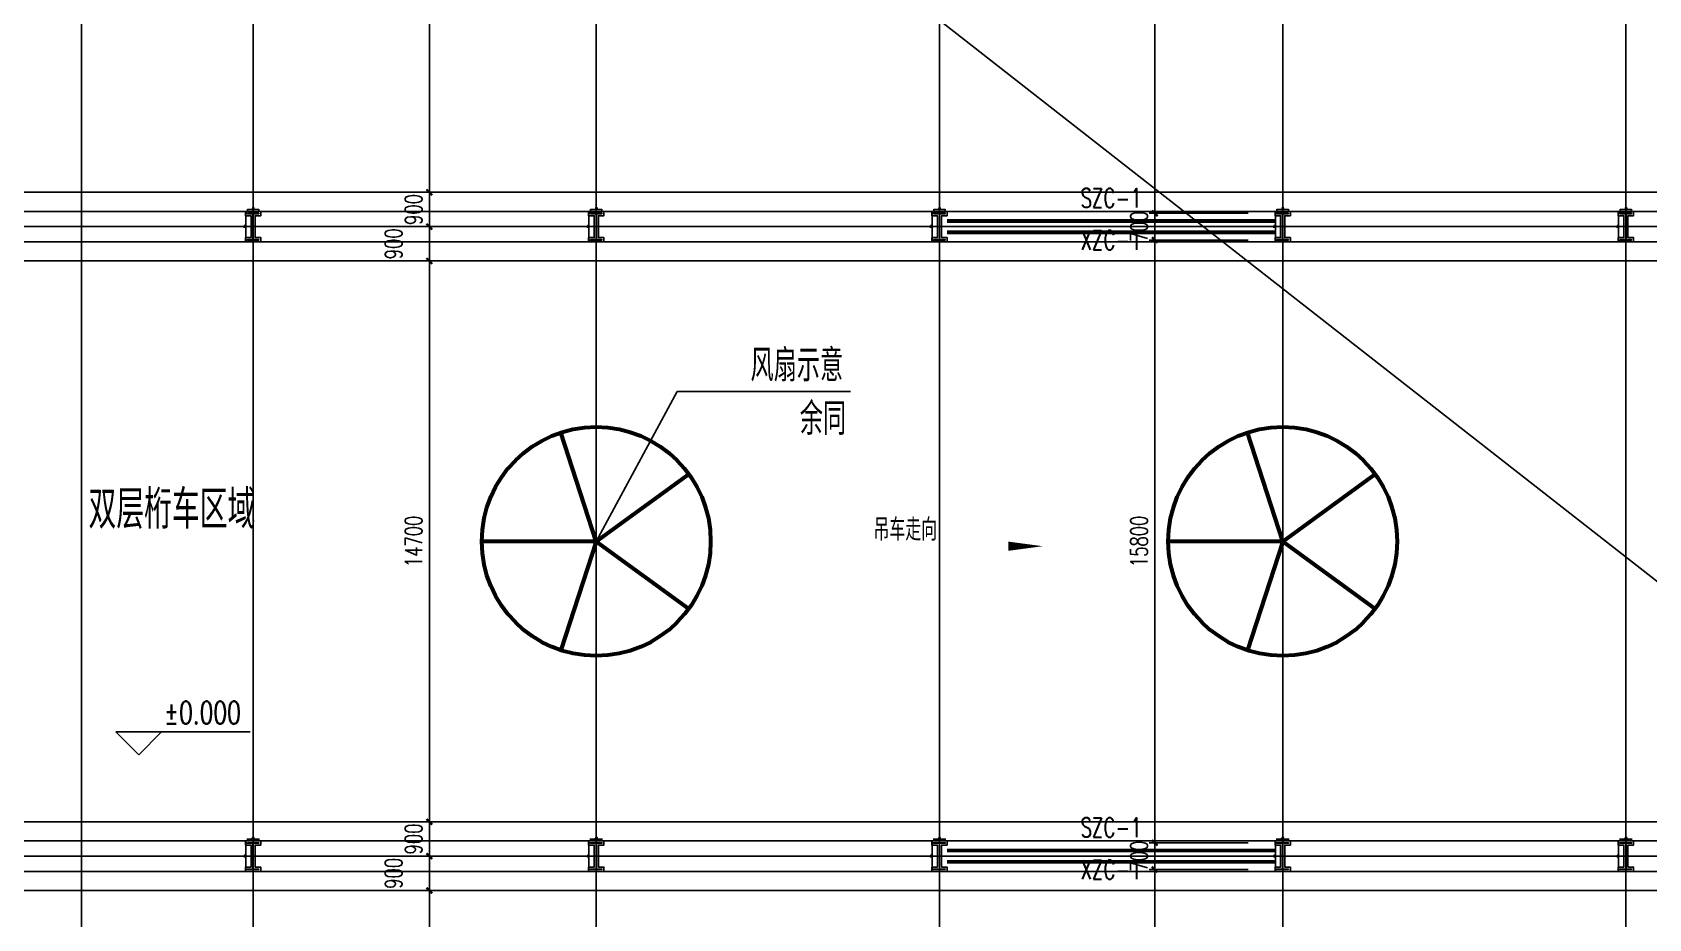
# Model space of a CAD drawing. Extents: x -954573 to 446329, y 489853 to 1226784.
# Drawn here: x -206642 to -164257, y 654931 to 678163 of the extents above; entities that cross this region are included whole.
import ezdxf
from ezdxf.enums import TextEntityAlignment as Align

# ---------------------------------------------------------------- set-up
doc = ezdxf.new("R2010")
doc.units = 0
doc.header["$LTSCALE"] = 10
doc.header["$MEASUREMENT"] = 0
for name, pattern in [('10平面$0$CENTER', [2, 1.25, -0.25, 0.25, -0.25]), ('10平面$0$DOTE', [2.42, 2, -0.2, 0.02, -0.2]), ('10平面$1$DASH', [0.35, 0.25, -0.1])]:
    doc.linetypes.add(name, pattern=pattern)
doc.layers.get('Defpoints').update_dxf_attribs({"color": 210})
for name, color, linetype in [('10平面$0$A-AXIS-DOTE', 8, '10平面$0$DOTE'), ('10平面$0$A-AXIS-DP', 8, 'Continuous'), ('10平面$0$A-HATCH-2', 8, 'Continuous'), ('10平面$0$A-LIN-V', 8, 'Continuous'), ('10平面$0$A-WINDOW', 8, 'Continuous'), ('10平面$0$AS-COLN', 8, 'Continuous'), ('10平面$0$AS-WALL', 8, 'Continuous'), ('10平面$0$DIM_SYMB', 8, 'Continuous'), ('10平面$0$PUB_TEXT', 8, 'Continuous'), ('10平面$0$建-标高', 8, 'Continuous'), ('10平面$0$建-箭头', 8, 'Continuous'), ('A-LIN-V', 9, 'Continuous'), ('建-引出', 3, 'Continuous')]:
    doc.layers.add(name, color=color, linetype=linetype)
doc.layers.add('10平面$0$THIN', color=7, linetype='Continuous', lineweight=0)
doc.layers.add('10平面$0$柱间支撑', color=6, linetype='10平面$0$CENTER', lineweight=0)
doc.styles.add('10平面$0$_TCH_DIM', font='SIMPLEX', dxfattribs={"bigfont": 'GBCBIG'})
doc.styles.add('10平面$0$_TCH_DIM_T3', font='SIMPLEX', dxfattribs={"width": 0.705882, "bigfont": 'GBCBIG'})
doc.styles.add('10平面$0$A-STANDARD', font='SIMPLEX', dxfattribs={"bigfont": 'GBCBIG'})
doc.styles.add('10平面$0$Standard', font='gbenor.shx', dxfattribs={"bigfont": 'gbcbig.shx'})
doc.styles.add('10平面$0$TSSD_Rein', font='tj-romans1.shx', dxfattribs={"width": 0.7, "bigfont": 'tj-hztxt.shx'})
doc.dimstyles.new('10平面$0$_TCH_ARCH&&10', dxfattribs={"dimtxt": 29.75, "dimasz": 10, "dimexe": 10, "dimexo": 10, "dimgap": 12.625, "dimtad": 1, "dimdec": 0, "dimzin": 0, "dimdsep": 46, "dimtxsty": '10平面$0$_TCH_DIM_T3', "dimblk": '10平面$0$_ArchTick', "dimcen": 0.09, "dimclrt": 7, "dimazin": 2, "dimtfac": 1, "dimtdec": 0, "dimtix": 1, "dimtmove": 2, "dimatfit": 3, "dimfxl": 0, "dimtolj": 1, "dimtzin": 0, "dimarcsym": 0})
doc.dimstyles.new('10平面$0$_TCH_ARCH&&150', dxfattribs={"dimtxt": 446.25, "dimasz": 150, "dimexe": 150, "dimexo": 150, "dimgap": 189.375, "dimtad": 1, "dimdec": 0, "dimzin": 0, "dimdsep": 46, "dimtxsty": '10平面$0$_TCH_DIM_T3', "dimblk": '10平面$0$_ArchTick', "dimcen": 0.09, "dimclrt": 7, "dimazin": 2, "dimtfac": 1, "dimtdec": 0, "dimtix": 1, "dimtmove": 2, "dimatfit": 3, "dimfxl": 0, "dimtolj": 1, "dimtzin": 0, "dimarcsym": 0})

# ---------------------------------------------------------------- blocks, each defined once
blk = doc.blocks.new('10平面$0$dote')
at = {"layer": '10平面$0$A-AXIS-DOTE', "ltscale": 2}
for p, q in [((15382.2, -169748.9), (15382.2, -75950)), ((19882.2, -169748.9), (19882.2, -75950)), ((28882.2, -169748.9), (28882.2, -75950)), ((37882.2, -169748.9), (37882.2, -75950)), ((46882.2, -169748.9), (46882.2, -75950)), ((55882.2, -169748.9), (55882.2, -75950)), ((98696.4, -131750), (-75513.6, -131750)), ((100786.4, -148250), (-75513.6, -148250))]:
    blk.add_line(p, q, dxfattribs=at)
blk = doc.blocks.new('10平面$0$_ArchTick')
at = {"color": 0, "linetype": 'ByBlock', "const_width": 0.4}
blk.add_lwpolyline([(-0.5, -0.5), (0.5, 0.5)], dxfattribs=at)
blk = doc.blocks.new('*D3404')
at = {"layer": '10平面$0$A-AXIS-DP', "color": 0, "lineweight": -2}
for p, q in [((-195790, 766880), (-195790, 766929)), ((-195790, 766919), (-195490, 766919)), ((-195490, 766880), (-195490, 766929))]:
    blk.add_line(p, q, dxfattribs=at)
at = {"layer": 'Defpoints', "color": 0}
for p in [(-195790, 766870), (-195490, 766919), (-195490, 766870)]:
    blk.add_point(p, dxfattribs=at)
at = {"layer": '10平面$0$A-AXIS-DP', "color": 0, "lineweight": -2, "xscale": 10, "yscale": 10, "zscale": 10, "rotation": 180}
blk.add_blockref('10平面$0$_ArchTick', (-195790, 766919), dxfattribs=at)
at = {"layer": '10平面$0$A-AXIS-DP', "color": 0, "lineweight": -2, "xscale": 10, "yscale": 10, "zscale": 10}
blk.add_blockref('10平面$0$_ArchTick', (-195490, 766919), dxfattribs=at)
at = {"layer": '10平面$0$A-AXIS-DP', "color": 7, "insert": (-195640, 766946), "char_height": 29.8, "attachment_point": 5, "style": '10平面$0$_TCH_DIM_T3'}
blk.add_mtext('\\A1;300', dxfattribs=at)
blk = doc.blocks.new('*D3405')
at = {"layer": '10平面$0$A-AXIS-DP', "color": 0, "lineweight": -2}
for p, q in [((-195800, 766820), (-195841, 766820)), ((-195831, 766120), (-195831, 766820)), ((-195800, 766120), (-195841, 766120))]:
    blk.add_line(p, q, dxfattribs=at)
at = {"layer": 'Defpoints', "color": 0}
for p in [(-195831, 766820), (-195790, 766820), (-195790, 766120)]:
    blk.add_point(p, dxfattribs=at)
at = {"layer": '10平面$0$A-AXIS-DP', "color": 0, "lineweight": -2, "xscale": 10, "yscale": 10, "zscale": 10}
for p, rotation in [((-195831, 766820), 90), ((-195831, 766120), 270)]:
    blk.add_blockref('10平面$0$_ArchTick', p, dxfattribs=dict(at, rotation=rotation))
at = {"layer": '10平面$0$A-AXIS-DP', "color": 7, "insert": (-195859, 766470), "char_height": 29.8, "attachment_point": 5, "rotation": 90, "style": '10平面$0$_TCH_DIM_T3'}
blk.add_mtext('\\A1;700', dxfattribs=at)
blk = doc.blocks.new('*D3437')
at = {"layer": '10平面$0$A-WINDOW', "color": 0, "lineweight": -2}
for p, q in [((-174760, 689220), (-177359, 689220)), ((-177209, 673420), (-177209, 689220)), ((-174760, 673420), (-177359, 673420))]:
    blk.add_line(p, q, dxfattribs=at)
at = {"layer": 'Defpoints', "color": 0}
for p in [(-177209, 689220), (-174610, 689220), (-174610, 673420)]:
    blk.add_point(p, dxfattribs=at)
at = {"layer": '10平面$0$A-WINDOW', "color": 0, "lineweight": -2, "xscale": 150, "yscale": 150, "zscale": 150}
for p, rotation in [((-177209, 689220), 90), ((-177209, 673420), 270)]:
    blk.add_blockref('10平面$0$_ArchTick', p, dxfattribs=dict(at, rotation=rotation))
at = {"layer": '10平面$0$A-WINDOW', "color": 7, "insert": (-177621, 681320), "char_height": 446.2, "attachment_point": 5, "rotation": 90, "style": '10平面$0$_TCH_DIM_T3'}
blk.add_mtext('\\A1;15800', dxfattribs=at)
blk = doc.blocks.new('*D3438')
at = {"layer": '10平面$0$A-WINDOW', "color": 0, "lineweight": -2}
for p, q in [((-177209, 673420), (-177209, 673570)), ((-174760, 673420), (-177359, 673420)), ((-177209, 672720), (-177209, 673420)), ((-174760, 672720), (-177359, 672720)), ((-177209, 672720), (-177209, 672570))]:
    blk.add_line(p, q, dxfattribs=at)
at = {"layer": 'Defpoints', "color": 0}
for p in [(-177209, 673420), (-174610, 673420), (-174610, 672720)]:
    blk.add_point(p, dxfattribs=at)
at = {"layer": '10平面$0$A-WINDOW', "color": 0, "lineweight": -2, "xscale": 150, "yscale": 150, "zscale": 150}
for p, rotation in [((-177209, 673420), 270), ((-177209, 672720), 90)]:
    blk.add_blockref('10平面$0$_ArchTick', p, dxfattribs=dict(at, rotation=rotation))
at = {"layer": '10平面$0$A-WINDOW', "color": 7, "insert": (-177621, 673070), "char_height": 446.2, "attachment_point": 5, "rotation": 90, "style": '10平面$0$_TCH_DIM_T3'}
blk.add_mtext('\\A1;700', dxfattribs=at)
blk = doc.blocks.new('*D3439')
at = {"layer": '10平面$0$A-WINDOW', "color": 0, "lineweight": -2}
for p, q in [((-174760, 672720), (-177359, 672720)), ((-177209, 656920), (-177209, 672720)), ((-174760, 656920), (-177359, 656920))]:
    blk.add_line(p, q, dxfattribs=at)
at = {"layer": 'Defpoints', "color": 0}
for p in [(-177209, 672720), (-174610, 672720), (-174610, 656920)]:
    blk.add_point(p, dxfattribs=at)
at = {"layer": '10平面$0$A-WINDOW', "color": 0, "lineweight": -2, "xscale": 150, "yscale": 150, "zscale": 150}
for p, rotation in [((-177209, 672720), 90), ((-177209, 656920), 270)]:
    blk.add_blockref('10平面$0$_ArchTick', p, dxfattribs=dict(at, rotation=rotation))
at = {"layer": '10平面$0$A-WINDOW', "color": 7, "insert": (-177621, 664820), "char_height": 446.2, "attachment_point": 5, "rotation": 90, "style": '10平面$0$_TCH_DIM_T3'}
blk.add_mtext('\\A1;15800', dxfattribs=at)
blk = doc.blocks.new('*D3440')
at = {"layer": '10平面$0$A-WINDOW', "color": 0, "lineweight": -2}
for p, q in [((-177209, 656920), (-177209, 657070)), ((-174760, 656920), (-177359, 656920)), ((-177209, 656220), (-177209, 656920)), ((-174760, 656220), (-177359, 656220)), ((-177209, 656220), (-177209, 656070))]:
    blk.add_line(p, q, dxfattribs=at)
at = {"layer": 'Defpoints', "color": 0}
for p in [(-177209, 656920), (-174610, 656920), (-174610, 656220)]:
    blk.add_point(p, dxfattribs=at)
at = {"layer": '10平面$0$A-WINDOW', "color": 0, "lineweight": -2, "xscale": 150, "yscale": 150, "zscale": 150}
for p, rotation in [((-177209, 656920), 270), ((-177209, 656220), 90)]:
    blk.add_blockref('10平面$0$_ArchTick', p, dxfattribs=dict(at, rotation=rotation))
at = {"layer": '10平面$0$A-WINDOW', "color": 7, "insert": (-177621, 656570), "char_height": 446.2, "attachment_point": 5, "rotation": 90, "style": '10平面$0$_TCH_DIM_T3'}
blk.add_mtext('\\A1;700', dxfattribs=at)
blk = doc.blocks.new('*D3441')
at = {"layer": '10平面$0$A-WINDOW', "color": 0, "lineweight": -2}
for p, q in [((-174760, 656220), (-177359, 656220)), ((-177209, 640420), (-177209, 656220)), ((-174760, 640420), (-177359, 640420))]:
    blk.add_line(p, q, dxfattribs=at)
at = {"layer": 'Defpoints', "color": 0}
for p in [(-177209, 656220), (-174610, 656220), (-174610, 640420)]:
    blk.add_point(p, dxfattribs=at)
at = {"layer": '10平面$0$A-WINDOW', "color": 0, "lineweight": -2, "xscale": 150, "yscale": 150, "zscale": 150}
for p, rotation in [((-177209, 656220), 90), ((-177209, 640420), 270)]:
    blk.add_blockref('10平面$0$_ArchTick', p, dxfattribs=dict(at, rotation=rotation))
at = {"layer": '10平面$0$A-WINDOW', "color": 7, "insert": (-177621, 648320), "char_height": 446.2, "attachment_point": 5, "rotation": 90, "style": '10平面$0$_TCH_DIM_T3'}
blk.add_mtext('\\A1;15800', dxfattribs=at)
blk = doc.blocks.new('*D3449')
at = {"layer": '10平面$0$A-WINDOW', "color": 0, "lineweight": -2}
for p, q in [((-194600, 688670), (-196381, 688670)), ((-196231, 673970), (-196231, 688670)), ((-194600, 673970), (-196381, 673970))]:
    blk.add_line(p, q, dxfattribs=at)
at = {"layer": 'Defpoints', "color": 0}
for p in [(-196231, 688670), (-194450, 688670), (-194450, 673970)]:
    blk.add_point(p, dxfattribs=at)
at = {"layer": '10平面$0$A-WINDOW', "color": 0, "lineweight": -2, "xscale": 150, "yscale": 150, "zscale": 150}
for p, rotation in [((-196231, 688670), 90), ((-196231, 673970), 270)]:
    blk.add_blockref('10平面$0$_ArchTick', p, dxfattribs=dict(at, rotation=rotation))
at = {"layer": '10平面$0$A-WINDOW', "color": 7, "insert": (-196644, 681320), "char_height": 446.2, "attachment_point": 5, "rotation": 90, "style": '10平面$0$_TCH_DIM_T3'}
blk.add_mtext('\\A1;14700', dxfattribs=at)
blk = doc.blocks.new('*D3450')
at = {"layer": '10平面$0$A-WINDOW', "color": 0, "lineweight": -2}
for p, q in [((-194600, 673970), (-196381, 673970)), ((-196231, 673970), (-196231, 674120)), ((-196231, 673070), (-196231, 673970)), ((-194600, 673070), (-196381, 673070)), ((-196231, 673070), (-196231, 672920))]:
    blk.add_line(p, q, dxfattribs=at)
at = {"layer": 'Defpoints', "color": 0}
for p in [(-196231, 673970), (-194450, 673970), (-194450, 673070)]:
    blk.add_point(p, dxfattribs=at)
at = {"layer": '10平面$0$A-WINDOW', "color": 0, "lineweight": -2, "xscale": 150, "yscale": 150, "zscale": 150}
for p, rotation in [((-196231, 673970), 270), ((-196231, 673070), 90)]:
    blk.add_blockref('10平面$0$_ArchTick', p, dxfattribs=dict(at, rotation=rotation))
at = {"layer": '10平面$0$A-WINDOW', "color": 7, "insert": (-196644, 673520), "char_height": 446.2, "attachment_point": 5, "rotation": 90, "style": '10平面$0$_TCH_DIM_T3'}
blk.add_mtext('\\A1;900', dxfattribs=at)
blk = doc.blocks.new('*D3451')
at = {"layer": '10平面$0$A-WINDOW', "color": 0, "lineweight": -2}
for p, q in [((-194600, 673070), (-196381, 673070)), ((-196231, 672170), (-196231, 673070)), ((-194600, 672170), (-196381, 672170))]:
    blk.add_line(p, q, dxfattribs=at)
at = {"layer": 'Defpoints', "color": 0}
for p in [(-196231, 673070), (-194450, 673070), (-194450, 672170)]:
    blk.add_point(p, dxfattribs=at)
at = {"layer": '10平面$0$A-WINDOW', "color": 0, "lineweight": -2, "xscale": 150, "yscale": 150, "zscale": 150}
for p, rotation in [((-196231, 673070), 90), ((-196231, 672170), 270)]:
    blk.add_blockref('10平面$0$_ArchTick', p, dxfattribs=dict(at, rotation=rotation))
at = {"layer": '10平面$0$A-WINDOW', "color": 7, "insert": (-197169, 672620), "char_height": 446.2, "attachment_point": 5, "rotation": 90, "style": '10平面$0$_TCH_DIM_T3'}
blk.add_mtext('\\A1;900', dxfattribs=at)
blk = doc.blocks.new('*D3452')
at = {"layer": '10平面$0$A-WINDOW', "color": 0, "lineweight": -2}
for p, q in [((-194600, 672170), (-196381, 672170)), ((-196231, 657470), (-196231, 672170)), ((-194600, 657470), (-196381, 657470))]:
    blk.add_line(p, q, dxfattribs=at)
at = {"layer": 'Defpoints', "color": 0}
for p in [(-196231, 672170), (-194450, 672170), (-194450, 657470)]:
    blk.add_point(p, dxfattribs=at)
at = {"layer": '10平面$0$A-WINDOW', "color": 0, "lineweight": -2, "xscale": 150, "yscale": 150, "zscale": 150}
for p, rotation in [((-196231, 672170), 90), ((-196231, 657470), 270)]:
    blk.add_blockref('10平面$0$_ArchTick', p, dxfattribs=dict(at, rotation=rotation))
at = {"layer": '10平面$0$A-WINDOW', "color": 7, "insert": (-196644, 664820), "char_height": 446.2, "attachment_point": 5, "rotation": 90, "style": '10平面$0$_TCH_DIM_T3'}
blk.add_mtext('\\A1;14700', dxfattribs=at)
blk = doc.blocks.new('*D3453')
at = {"layer": '10平面$0$A-WINDOW', "color": 0, "lineweight": -2}
for p, q in [((-194600, 657470), (-196381, 657470)), ((-196231, 657470), (-196231, 657620)), ((-196231, 656570), (-196231, 657470)), ((-194600, 656570), (-196381, 656570)), ((-196231, 656570), (-196231, 656420))]:
    blk.add_line(p, q, dxfattribs=at)
at = {"layer": 'Defpoints', "color": 0}
for p in [(-196231, 657470), (-194450, 657470), (-194450, 656570)]:
    blk.add_point(p, dxfattribs=at)
at = {"layer": '10平面$0$A-WINDOW', "color": 0, "lineweight": -2, "xscale": 150, "yscale": 150, "zscale": 150}
for p, rotation in [((-196231, 657470), 270), ((-196231, 656570), 90)]:
    blk.add_blockref('10平面$0$_ArchTick', p, dxfattribs=dict(at, rotation=rotation))
at = {"layer": '10平面$0$A-WINDOW', "color": 7, "insert": (-196644, 657020), "char_height": 446.2, "attachment_point": 5, "rotation": 90, "style": '10平面$0$_TCH_DIM_T3'}
blk.add_mtext('\\A1;900', dxfattribs=at)
blk = doc.blocks.new('*D3454')
at = {"layer": '10平面$0$A-WINDOW', "color": 0, "lineweight": -2}
for p, q in [((-194600, 656570), (-196381, 656570)), ((-196231, 655670), (-196231, 656570)), ((-194600, 655670), (-196381, 655670))]:
    blk.add_line(p, q, dxfattribs=at)
at = {"layer": 'Defpoints', "color": 0}
for p in [(-196231, 656570), (-194450, 656570), (-194450, 655670)]:
    blk.add_point(p, dxfattribs=at)
at = {"layer": '10平面$0$A-WINDOW', "color": 0, "lineweight": -2, "xscale": 150, "yscale": 150, "zscale": 150}
for p, rotation in [((-196231, 656570), 90), ((-196231, 655670), 270)]:
    blk.add_blockref('10平面$0$_ArchTick', p, dxfattribs=dict(at, rotation=rotation))
at = {"layer": '10平面$0$A-WINDOW', "color": 7, "insert": (-197169, 656120), "char_height": 446.2, "attachment_point": 5, "rotation": 90, "style": '10平面$0$_TCH_DIM_T3'}
blk.add_mtext('\\A1;900', dxfattribs=at)
blk = doc.blocks.new('*D3455')
at = {"layer": '10平面$0$A-WINDOW', "color": 0, "lineweight": -2}
for p, q in [((-194600, 655670), (-196381, 655670)), ((-196231, 640970), (-196231, 655670)), ((-194600, 640970), (-196381, 640970))]:
    blk.add_line(p, q, dxfattribs=at)
at = {"layer": 'Defpoints', "color": 0}
for p in [(-196231, 655670), (-194450, 655670), (-194450, 640970)]:
    blk.add_point(p, dxfattribs=at)
at = {"layer": '10平面$0$A-WINDOW', "color": 0, "lineweight": -2, "xscale": 150, "yscale": 150, "zscale": 150}
for p, rotation in [((-196231, 655670), 90), ((-196231, 640970), 270)]:
    blk.add_blockref('10平面$0$_ArchTick', p, dxfattribs=dict(at, rotation=rotation))
at = {"layer": '10平面$0$A-WINDOW', "color": 7, "insert": (-196644, 648320), "char_height": 446.2, "attachment_point": 5, "rotation": 90, "style": '10平面$0$_TCH_DIM_T3'}
blk.add_mtext('\\A1;14700', dxfattribs=at)
blk = doc.blocks.new('10平面$0$w4324324')
at = {"layer": '10平面$0$A-HATCH-2', "lineweight": 60}
for q in [(-1694760, 686605), (-1697614, 684532), (-1691907, 684532), (-1696524, 681178), (-1692997, 681178)]:
    blk.add_line((-1694760, 683605), q, dxfattribs=at)
blk.add_circle((-1694760, 683605), 3000, dxfattribs=at)
blk = doc.blocks.new('10平面$0$ner546')
at = {"layer": '10平面$0$A-LIN-V'}
for p in [(581780, -10744), (581780, -28744)]:
    blk.add_blockref('10平面$0$w4324324', p, dxfattribs=at)
blk = doc.blocks.new('10平面$0$23124232432')
at = {"layer": '10平面$0$柱间支撑', "const_width": 100}
for points in [[(-174054, 673220), (-182654, 673220)], [(-174054, 672920), (-182654, 672920)], [(-174054, 656720), (-182654, 656720)], [(-174054, 656420), (-182654, 656420)]]:
    blk.add_lwpolyline(points, dxfattribs=at)
at = {"layer": '10平面$0$THIN', "style": '10平面$0$TSSD_Rein', "width": 0.7}
for s, p in [('SZC-1', (-178354, 673420)), ('XZC-1', (-178354, 672316)), ('SZC-1', (-178354, 656920)), ('XZC-1', (-178354, 655816))]:
    blk.add_text(s, height=500, dxfattribs=at).set_placement(p, align=Align.BOTTOM_CENTER)
blk = doc.blocks.new('10平面$0$nt66')
at = {"layer": '10平面$0$A-HATCH-2'}
blk.add_lwpolyline([(-195840, 766870), (-195440, 766870), (-195440, 766758), (-195586, 766758), (-195586, 766182), (-195440, 766182), (-195440, 766070), (-195840, 766070), (-195840, 766182), (-195694, 766182), (-195694, 766758), (-195840, 766758)], close=True, dxfattribs=at)
at = {"layer": '10平面$0$AS-COLN'}
blk.add_lwpolyline([(-195790, 766820), (-195490, 766820), (-195490, 766808), (-195636, 766808), (-195636, 766132), (-195490, 766132), (-195490, 766120), (-195790, 766120), (-195790, 766132), (-195644, 766132), (-195644, 766808), (-195790, 766808)], close=True, dxfattribs=at)
at = {"layer": '10平面$0$A-AXIS-DP'}
for p1, p2, distance, picture, middle in [((-195790, 766120), (-195790, 766820), 41.2, '*D3405', (-195858.7, 766470)), ((-195790, 766870), (-195490, 766870), 48.8, '*D3404', (-195640, 766946.2))]:
    dim = blk.add_aligned_dim(p1=p1, p2=p2, distance=distance, dimstyle='10平面$0$_TCH_ARCH&&10', dxfattribs=at)
    dim.commit()
    dim.dimension.update_dxf_attribs({"geometry": picture, "text_midpoint": middle})
blk = doc.blocks.new('10平面$0$33333')
for p in [(-5214, -93400), (3786, -93400), (12786, -93400), (21786, -93400), (30786, -93400), (-5214, -109900), (3786, -109900), (12786, -109900), (21786, -109900), (30786, -109900)]:
    blk.add_blockref('10平面$0$nt66', p)
blk = doc.blocks.new('10平面$0$w42343')
at = {"layer": '10平面$0$A-HATCH-2', "linetype": '10平面$1$DASH'}
for p, q in [((-263654.2, 673970), (-128354.2, 673970)), ((-263654.2, 673470), (-128354.2, 673470)), ((-263654.2, 672670), (-128354.2, 672670)), ((-263654.2, 672170), (-128354.2, 672170)), ((-263654.2, 657470), (-128354.2, 657470)), ((-263654.2, 656970), (-128354.2, 656970)), ((-263654.2, 656170), (-128354.2, 656170)), ((-263654.2, 655670), (-128354.2, 655670))]:
    blk.add_line(p, q, dxfattribs=at)
at = {"layer": '10平面$0$A-WINDOW'}
for p1, p2, distance, picture, middle in [((-174610, 673420), (-174610, 689220), 2598.8, '*D3437', (-177621.3, 681320)), ((-194450, 673970), (-194450, 688670), 1781.3, '*D3449', (-196643.7, 681320)), ((-194450, 673070), (-194450, 673970), 1781.3, '*D3450', (-196643.7, 673520)), ((-174610, 672720), (-174610, 673420), 2598.8, '*D3438', (-177621.3, 673070)), ((-174610, 656920), (-174610, 672720), 2598.8, '*D3439', (-177621.3, 664820)), ((-194450, 657470), (-194450, 672170), 1781.3, '*D3452', (-196643.7, 664820)), ((-194450, 656570), (-194450, 657470), 1781.3, '*D3453', (-196643.7, 657020)), ((-174610, 656220), (-174610, 656920), 2598.8, '*D3440', (-177621.3, 656570)), ((-174610, 640420), (-174610, 656220), 2598.8, '*D3441', (-177621.3, 648320)), ((-194450, 640970), (-194450, 655670), 1781.3, '*D3455', (-196643.7, 648320))]:
    dim = blk.add_aligned_dim(p1=p1, p2=p2, distance=distance, dimstyle='10平面$0$_TCH_ARCH&&150', dxfattribs=at)
    dim.commit()
    dim.dimension.update_dxf_attribs({"geometry": picture, "text_midpoint": middle})
for base, p1, p2, picture, middle in [((-196231.2, 673070), (-194450, 672170), (-194450, 673070), '*D3451', (-197168.7, 672620)), ((-196231.2, 656570), (-194450, 655670), (-194450, 656570), '*D3454', (-197168.7, 656120))]:
    dim = blk.add_linear_dim(base=base, p1=p1, p2=p2, angle=90, dimstyle='10平面$0$_TCH_ARCH&&150', dxfattribs=at)
    dim.commit()
    dim.dimension.update_dxf_attribs({"geometry": picture, "text_midpoint": middle, "dimtype": 129})
blk = doc.blocks.new('10平面')
at = {"layer": '10平面$0$DIM_SYMB'}
for p, q in [((-191854.2, 664820), (-189734.2, 668750)), ((-189734.2, 668750), (-185184.2, 668750))]:
    blk.add_line(p, q, dxfattribs=at)
at = {"layer": '10平面$0$DIM_SYMB', "const_width": 100}
blk.add_lwpolyline([(-191877.9, 664776, 1), (-191830.4, 664864, 1)], format="xyb", close=True, dxfattribs=at)
at = {"layer": '10平面$0$建-标高'}
for p, q in [((-203851.4, 659223.9), (-204451.4, 659823.9)), ((-204451.4, 659823.9), (-200931.4, 659823.9)), ((-203851.4, 659223.9), (-203251.4, 659823.9))]:
    blk.add_line(p, q, dxfattribs=at)
at = {"layer": '10平面$0$建-箭头'}
blk.add_lwpolyline([(-187046.4, 664693.9, 0, 0, 0), (-180146.4, 664693.9, 0, 240, 0), (-181046.4, 664693.9, 0, 0, 0)], format="xyseb", dxfattribs=at)
at = {"layer": '10平面$0$A-LIN-V', "rotation": 90.00000000000001}
blk.add_blockref('10平面$0$ner546', (481006.5, 1777800), dxfattribs=at)
at = {"layer": '10平面$0$A-WINDOW'}
for name in ['10平面$0$33333', '10平面$0$w42343']:
    blk.add_blockref(name, (0, 0), dxfattribs=at)
at = {"layer": '10平面$0$AS-WALL'}
blk.add_blockref('10平面$0$dote', (-220736.4, 804820), dxfattribs=at)
at = {"layer": '10平面$0$柱间支撑'}
blk.add_blockref('10平面$0$23124232432', (0, 0), dxfattribs=at)
at = {"layer": '10平面$0$PUB_TEXT'}
for s, height, style, p in [('风扇示意', 843.97, '10平面$0$_TCH_DIM', (-187811, 669012.5)), ('余同', 843.97, '10平面$0$_TCH_DIM', (-186517.2, 667612.5)), ('双层桁车区域', 1012.77, '10平面$0$Standard', (-205169.3, 665153.1)), ('吊车走向', 578.72, '10平面$0$A-STANDARD', (-184584, 664840.8))]:
    blk.add_text(s, height=height, dxfattribs=dict(at, style=style)).set_placement(p)
at = {"layer": '10平面$0$PUB_TEXT', "style": '10平面$0$A-STANDARD', "width": 0.705882}
blk.add_text('%%P0.000', height=595, dxfattribs=at).set_placement((-203191.4, 660033.9))

msp = doc.modelspace()

# ---------------------------------------------------------------- block references
at = {"layer": 'A-LIN-V'}
msp.add_blockref('10平面', (0, 0), dxfattribs=at)

# ---------------------------------------------------------------- next in the draw order: linework, layer by layer
at = {"layer": '建-引出'}
msp.add_line((-137454.4, 642968), (-195214.3, 688156.4), dxfattribs=at)

doc.saveas('drawing.dxf')
